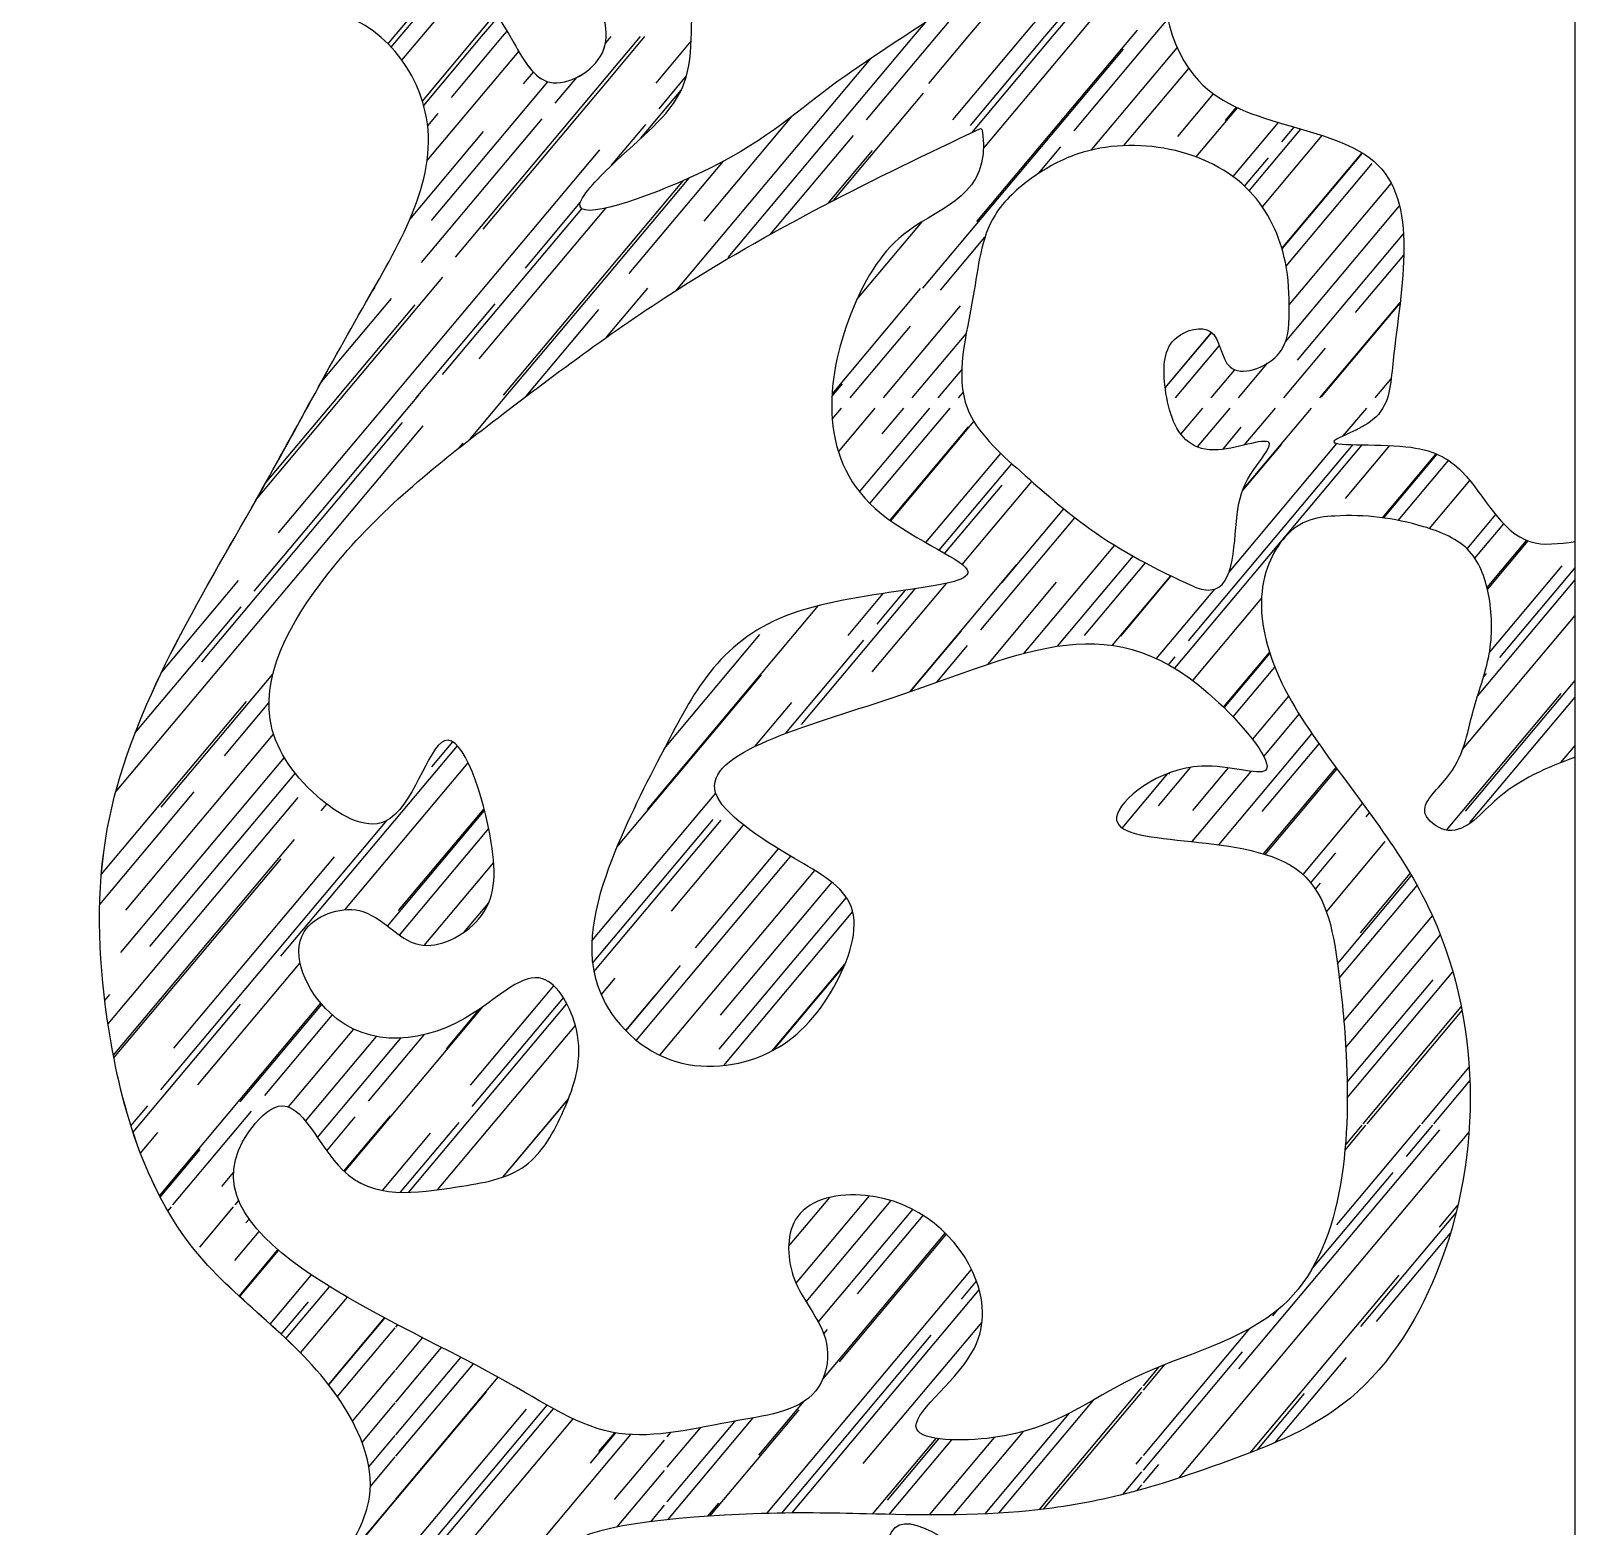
# Model space of a CAD drawing. Header units: millimetres. Extents: x 512961 to 1001058, y -961995 to -458543.
# Drawn here: x 935130.2 to 935425.6, y -884066.4 to -883780.4 of the extents above; entities that cross this region are included whole.
import ezdxf

# ---------------------------------------------------------------- set-up
doc = ezdxf.new("R2010")
doc.units = ezdxf.units.MM
doc.header["$MEASUREMENT"] = 0
doc.layers.add('内线', color=8, linetype='CONTINUOUS')
doc.layers.add('填充', color=250, linetype='CONTINUOUS', lineweight=25)

msp = doc.modelspace()

# ---------------------------------------------------------------- linework, layer by layer
at = {"layer": '内线'}
msp.add_line((935425.6, -885159.02), (935425.6, -883011.33), dxfattribs=at)
at = {"layer": '填充'}
for p, q in [((935319.94, -883781.5), (935362.55, -883730.72)), ((935324.16, -883781.5), (935356, -883743.56)), ((935325.61, -883781.5), (935346.96, -883756.06)), ((935309.49, -883781.5), (935328.42, -883758.94)), ((935199.69, -883781.5), (935207.48, -883772.22)), ((935200.82, -883781.5), (935208.79, -883772)), ((935204.98, -883781.5), (935212.96, -883771.99)), ((935303.42, -883781.5), (935311.63, -883771.71)), ((935215.43, -883781.5), (935219.12, -883777.11)), ((935216.42, -883781.5), (935219.56, -883777.75)), ((935299.04, -883781.5), (935301.31, -883778.8)), ((935330.39, -883781.5), (935334.19, -883776.97)), ((935344.91, -883781.5), (935347.7, -883778.18)), ((935198.53, -883782.89), (935199.69, -883781.5)), ((935199.13, -883783.52), (935200.82, -883781.5)), ((935201.18, -883786.03), (935204.98, -883781.5)), ((935205.1, -883793.82), (935215.43, -883781.5)), ((935205.35, -883794.69), (935216.42, -883781.5)), ((935210.65, -883793.17), (935220.43, -883781.5)), ((935220.43, -883781.5), (935221.29, -883780.49)), ((935240.22, -883790.32), (935247.62, -883781.5)), ((935240.22, -883782.65), (935241.18, -883781.5)), ((935240.22, -883789.32), (935246.78, -883781.5)), ((935263.57, -883823.78), (935299.04, -883781.5)), ((935290.06, -883797.42), (935303.42, -883781.5)), ((935301.96, -883790.48), (935309.49, -883781.5)), ((935306.55, -883797.45), (935319.94, -883781.5)), ((935309.92, -883798.48), (935324.16, -883781.5)), ((935310.18, -883799.88), (935325.61, -883781.5)), ((935311.14, -883816.9), (935340.84, -883781.5)), ((935312.41, -883802.93), (935330.39, -883781.5)), ((935329.77, -883799.54), (935344.91, -883781.5)), ((935340.84, -883781.5), (935341.86, -883780.29)), ((935205.98, -883805.22), (935223.51, -883784.33)), ((935240.09, -883782.8), (935240.22, -883782.65)), ((935249.79, -883790.38), (935256.51, -883782.37)), ((935300.81, -883829.64), (935339.21, -883783.88)), ((935333.09, -883803.19), (935349.5, -883783.64)), ((935253.71, -883830.01), (935290.95, -883785.63)), ((935339.3, -883802.36), (935351.69, -883787.59)), ((935206.8, -883816.7), (935229.1, -883790.13)), ((935211.4, -883823.68), (935240.22, -883789.32)), ((935216.7, -883818.34), (935240.22, -883790.32)), ((935224.45, -883790.52), (935226.31, -883788.3)), ((935230.5, -883794.23), (935234.63, -883789.31)), ((935250.35, -883795.29), (935255.62, -883789.02)), ((935354.13, -883790.58), (935354.16, -883790.54)), ((935246.9, -883800.94), (935254.62, -883791.74)), ((935283.7, -883812.85), (935300.94, -883792.31)), ((935349.63, -883800.6), (935356.45, -883792.47)), ((935206.1, -883798.59), (935208.11, -883796.19)), ((935353.09, -883804.52), (935360.99, -883795.1)), ((935358.72, -883797.56), (935360.84, -883795.03)), ((935204.92, -883824.71), (935227.97, -883797.25)), ((935241.29, -883806.1), (935247.82, -883798.31)), ((935258.97, -883816.8), (935275.76, -883796.78)), ((935360.17, -883808.29), (935368.86, -883797.93)), ((935363.26, -883810.99), (935373.16, -883799.18)), ((935369.48, -883801.66), (935371.88, -883798.81)), ((935202.67, -883816.48), (935216.77, -883799.68)), ((935271.71, -883819.29), (935287.53, -883800.44)), ((935365.77, -883814.07), (935377.21, -883800.43)), ((935199.23, -883850.63), (935239.03, -883803.19)), ((935244.63, -883826.84), (935262.68, -883805.33)), ((935282.78, -883813.33), (935291.2, -883803.29)), ((935322.95, -883807.67), (935327.24, -883802.56)), ((935362.38, -883810.12), (935366.95, -883804.68)), ((935369.51, -883822.06), (935384.87, -883803.76)), ((935369.53, -883822.1), (935384.91, -883803.78)), ((935370.3, -883825.41), (935386.8, -883805.75)), ((935240.22, -883827.49), (935256.12, -883808.55)), ((935240.22, -883826.69), (935255.04, -883809.03)), ((935370.92, -883832.84), (935390.44, -883809.57)), ((935224.78, -883825.77), (935235.27, -883813.26)), ((935370.18, -883839.91), (935392.02, -883813.89)), ((935208.96, -883846.16), (935235.59, -883814.43)), ((935215.98, -883843.12), (935240.15, -883814.32)), ((935288.21, -883831.77), (935300.68, -883816.91)), ((935304.2, -883830.02), (935312.7, -883819.88)), ((935372.49, -883843.42), (935392.77, -883819.26)), ((935383.61, -883834.27), (935392.83, -883823.29)), ((935189.61, -883850.63), (935209.02, -883827.5)), ((935220.58, -883850.1), (935240.22, -883826.69)), ((935220.81, -883850.63), (935240.22, -883827.49)), ((935185.77, -883847.54), (935199.16, -883831.58)), ((935195.58, -883830.07), (935196.05, -883829.51)), ((935240.33, -883839.01), (935248.22, -883829.61)), ((935283.45, -883849.9), (935300.39, -883829.71)), ((935188.78, -883850.63), (935203.72, -883832.83)), ((935203.92, -883850.63), (935219.02, -883832.64)), ((935224.95, -883850.3), (935238.87, -883833.7)), ((935293.29, -883850.63), (935308.05, -883833.03)), ((935376.79, -883850.63), (935392.14, -883832.34)), ((935377.09, -883850.4), (935392.12, -883832.48)), ((935286.9, -883850.63), (935298.44, -883836.89)), ((935298.8, -883850.63), (935309.1, -883838.35)), ((935347.19, -883848.67), (935356.06, -883838.09)), ((935347.19, -883848.72), (935356.09, -883838.12)), ((935349.14, -883850.63), (935357.55, -883840.61)), ((935369.88, -883850.63), (935377.85, -883841.13)), ((935303.74, -883850.63), (935308.27, -883845.22)), ((935355.99, -883850.63), (935360.51, -883845.24)), ((935361.19, -883850.63), (935366.77, -883843.98)), ((935283.42, -883850.36), (935285.45, -883847.95)), ((935307.65, -883850.63), (935308.52, -883849.59)), ((935387.34, -883850.63), (935390.41, -883846.97)), ((935172.93, -883887.56), (935204.38, -883850.08)), ((935173.36, -883870), (935190.07, -883850.08)), ((935175.04, -883867), (935189.24, -883850.08)), ((935177.59, -883876.42), (935199.69, -883850.08)), ((935214.1, -883858.62), (935221.27, -883850.08)), ((935220.58, -883850.1), (935220.59, -883850.08)), ((935224.95, -883850.3), (935225.13, -883850.08)), ((935283.49, -883854.7), (935285.29, -883852.55)), ((935284.66, -883860.91), (935291.68, -883852.55)), ((935288.68, -883868.57), (935302.13, -883852.55)), ((935290.7, -883870.83), (935306.04, -883852.55)), ((935293.07, -883857.46), (935297.19, -883852.55)), ((935350.18, -883857.55), (935354.38, -883852.55)), ((935353.33, -883860), (935359.58, -883852.55)), ((935362, -883868.26), (935375.18, -883852.55)), ((935362.31, -883859.65), (935368.28, -883852.55)), ((935381.25, -883857.89), (935385.73, -883852.55)), ((935162.88, -883901.08), (935201.28, -883855.31)), ((935294.68, -883874.13), (935310.6, -883855.15)), ((935146.4, -883926.04), (935205.23, -883855.94)), ((935294.55, -883874.03), (935309.57, -883856.14)), ((935358.18, -883860.47), (935361.74, -883856.24)), ((935212.13, -883860.16), (935212.9, -883859.25)), ((935301.42, -883878.31), (935315.74, -883861.24)), ((935349, -883902.34), (935384.87, -883859.59)), ((935351.62, -883897.11), (935383.14, -883859.56)), ((935359.39, -883883.95), (935380.04, -883859.33)), ((935361.91, -883868.48), (935369.4, -883859.55)), ((935381.67, -883869.84), (935390.16, -883859.72)), ((935388.75, -883873.55), (935399.01, -883861.32)), ((935388.99, -883873.58), (935399.2, -883861.4)), ((935303.97, -883879.74), (935317.85, -883863.2)), ((935391.73, -883874.04), (935401.36, -883862.57)), ((935305.05, -883880.35), (935315.98, -883867.33)), ((935308.36, -883882.48), (935321.68, -883866.61)), ((935397.74, -883875.61), (935405.45, -883866.42)), ((935407.77, -883869.48), (935407.77, -883869.47)), ((935315.92, -883885.99), (935327.79, -883871.84)), ((935404.93, -883879.49), (935410.41, -883872.95)), ((935311.92, -883894.99), (935329.92, -883873.54)), ((935406.41, -883881.27), (935411.93, -883874.69)), ((935320.21, -883899.47), (935337.54, -883878.81)), ((935334.1, -883876.72), (935334.17, -883876.63)), ((935408.75, -883886.9), (935416.32, -883877.87)), ((935408.84, -883887.29), (935416.63, -883877.99)), ((935326.6, -883898.11), (935341.05, -883880.88)), ((935331.77, -883896.05), (935343.41, -883882.18)), ((935298.4, -883906.81), (935318.75, -883882.56)), ((935337.08, -883897.95), (935348.25, -883884.64)), ((935338.68, -883896.17), (935348.32, -883884.68)), ((935409.21, -883899.3), (935423.09, -883882.76)), ((935411.19, -883900.3), (935425.6, -883883.13)), ((935155.18, -883903.13), (935169.91, -883885.57)), ((935277.58, -883913.1), (935299.35, -883887.15)), ((935286.51, -883896.07), (935293.25, -883888.03)), ((935291.11, -883903.04), (935305.32, -883886.11)), ((935292.06, -883893.93), (935297.53, -883887.41)), ((935313.23, -883901.59), (935326.42, -883885.87)), ((935345.51, -883900.48), (935356.65, -883887.2)), ((935406.93, -883907.65), (935425.6, -883885.41)), ((935150.1, -883914.77), (935170.4, -883890.58)), ((935248.12, -883929.36), (935280.85, -883890.36)), ((935352.45, -883904.67), (935365.61, -883888.99)), ((935404.08, -883917.86), (935425.6, -883892.22)), ((935251.35, -883917.73), (935269.67, -883895.89)), ((935274.53, -883914.82), (935289.53, -883896.95)), ((935298.47, -883906.79), (935308.24, -883895.15)), ((935303.52, -883905), (935309.38, -883898.01)), ((935358.35, -883909.78), (935367.14, -883899.3)), ((935358.49, -883909.92), (935367.21, -883899.53)), ((935347.82, -883901.65), (935349.09, -883900.14)), ((935360.18, -883911.64), (935368.16, -883902.13)), ((935155.13, -883928.9), (935176.49, -883903.44)), ((935242.29, -883936.57), (935269.96, -883903.58)), ((935404.63, -883929.66), (935425.6, -883904.68)), ((935408.05, -883904.04), (935408.65, -883903.32)), ((935143.68, -883941.74), (935171.42, -883908.68)), ((935363.89, -883915.94), (935370.81, -883907.69)), ((935401.01, -883933.29), (935422.94, -883907.16)), ((935405.47, -883931.84), (935425.6, -883907.85)), ((935167.21, -883919.1), (935175.74, -883908.94)), ((935268.69, -883917.3), (935275.76, -883908.88)), ((935366.05, -883919.2), (935372.82, -883911.12)), ((935148.37, -883948.61), (935176.63, -883914.93)), ((935177.98, -883957.43), (935211.78, -883917.15)), ((935206.92, -883921.22), (935210.94, -883916.43)), ((935357.43, -883936.1), (935375.26, -883914.85)), ((935365.76, -883929.72), (935376.61, -883916.79)), ((935422.87, -883920.39), (935425.6, -883917.13)), ((935147.39, -883956.72), (935178.68, -883919.43)), ((935190.24, -883948.53), (935213.84, -883920.41)), ((935152.97, -883955.58), (935180.77, -883922.44)), ((935338.95, -883932.9), (935347.71, -883922.46)), ((935345.9, -883928.66), (935352.1, -883921.27)), ((935347.86, -883922.59), (935348.09, -883922.31)), ((935352.37, -883935.5), (935363.64, -883922.07)), ((935352.46, -883929.56), (935359.31, -883921.4)), ((935366, -883937.84), (935379.86, -883921.32)), ((935366.33, -883937.94), (935380.06, -883921.58)), ((935143.37, -883947.52), (935161.45, -883925.97)), ((935237.51, -883954.47), (935261.2, -883926.23)), ((935144.95, -883970.36), (935181.31, -883927.03)), ((935185.73, -883929.61), (935186.81, -883928.32)), ((935200.54, -883948.71), (935216.9, -883929.21)), ((935373.56, -883941.78), (935384.95, -883928.21)), ((935155.08, -883983.01), (935198.38, -883931.4)), ((935198.42, -883951.67), (935216.98, -883929.54)), ((935237.65, -883958.77), (935260.72, -883931.27)), ((935237.9, -883960.38), (935262.22, -883931.4)), ((935252.71, -883948.81), (935266.54, -883932.33)), ((935385.61, -883930.78), (935386.27, -883930)), ((935145.97, -883976.37), (935180.6, -883935.1)), ((935200.68, -883953.38), (935217.78, -883933.01)), ((935246.03, -883973.51), (935275.57, -883938.3)), ((935257.3, -883955.79), (935273.19, -883936.86)), ((935269.83, -883940.91), (935273.22, -883936.88)), ((935375.04, -883943.37), (935379.85, -883937.65)), ((935378.02, -883948.92), (935389.28, -883935.5)), ((935146.07, -883976.88), (935178.05, -883938.77)), ((935157.55, -883975.03), (935188.27, -883938.42)), ((935205.42, -883955.35), (935218.73, -883939.48)), ((935250.49, -883976.36), (935280.14, -883941.02)), ((935262.09, -883968.73), (935283.44, -883943.29)), ((935375.93, -883944.6), (935376.92, -883943.42)), ((935380.13, -883958.86), (935394.29, -883941.99)), ((935380.49, -883961.61), (935395.37, -883943.88)), ((935384.54, -883952.93), (935394.05, -883941.59)), ((935261.89, -883975.23), (935286.24, -883946.21)), ((935213.02, -883952.86), (935217.77, -883947.19)), ((935262.73, -883978.33), (935287.43, -883948.89)), ((935381.37, -883969.84), (935398.29, -883949.68)), ((935381.73, -883974.86), (935399.82, -883953.31)), ((935162.15, -883982.01), (935181.69, -883958.72)), ((935271.98, -883975.53), (935285.96, -883958.87)), ((935239.3, -883964.79), (935241.95, -883961.62)), ((935244.02, -883971.68), (935254.47, -883959.22)), ((935272.17, -883975.43), (935285.87, -883959.11)), ((935381.99, -883981.55), (935398.46, -883961.92)), ((935382.02, -883984.51), (935402.22, -883960.44)), ((935144.34, -883965.87), (935145.28, -883964.74)), ((935214.32, -883982.11), (935230.26, -883963.11)), ((935149.73, -883991.1), (935170.3, -883966.58)), ((935154.78, -884003.24), (935185.67, -883966.43)), ((935170.24, -883985.25), (935185.85, -883966.65)), ((935190.18, -883998.67), (935216.67, -883967.1)), ((935202.48, -884002.59), (935232.73, -883966.54)), ((935209.72, -883975.13), (935216.16, -883967.45)), ((935214.64, -883986.19), (935232.08, -883965.41)), ((935243.99, -883971.65), (935249.62, -883964.94)), ((935385.07, -883989.47), (935403.83, -883967.12)), ((935385.8, -883989.47), (935403.97, -883967.82)), ((935174.93, -883984.07), (935187.85, -883968.67)), ((935207.98, -884002.12), (935234.35, -883970.69)), ((935179.48, -883986.26), (935191.96, -883971.38)), ((935182.73, -883988.95), (935196.3, -883972.78)), ((935185.03, -883992.1), (935200.98, -883973.09)), ((935194.79, -883985.13), (935205.44, -883972.44)), ((935396.25, -883989.47), (935405.34, -883978.64)), ((935398.6, -883989.47), (935405.47, -883981.29)), ((935220.46, -883999.69), (935233.03, -883984.71)), ((935220.54, -883999.66), (935232.98, -883984.83)), ((935149.33, -883989.86), (935152.54, -883986.03)), ((935157.37, -884005), (935172.4, -883987.09)), ((935186.79, -883994.66), (935192.25, -883988.15)), ((935190.06, -883998.56), (935198.97, -883987.94)), ((935151.16, -883995.1), (935154.47, -883991.16)), ((935197.44, -884002.22), (935206.64, -883991.26)), ((935200.89, -884002.59), (935212.11, -883989.22)), ((935349.84, -884057.24), (935405.28, -883991.16)), ((935361.3, -884036.38), (935399.71, -883990.62)), ((935380.01, -884008.83), (935396.04, -883989.72)), ((935381.58, -883994.5), (935385.59, -883989.72)), ((935381.66, -883993.54), (935384.87, -883989.72)), ((935393.33, -883995.75), (935398.4, -883989.72)), ((935154.92, -884003.51), (935162.56, -883994.4)), ((935166.73, -884001.45), (935168.96, -883998.79)), ((935375.19, -884017.37), (935390.8, -883998.77)), ((935276.58, -884020), (935290.62, -884003.26)), ((935156.39, -884006.17), (935157.09, -884005.34)), ((935162.5, -884013.07), (935168.98, -884005.34)), ((935169.26, -884005), (935169.96, -884004.17)), ((935275.15, -884012.98), (935283.06, -884003.56)), ((935278.49, -884023.54), (935294.75, -884004.16)), ((935280.81, -884027.41), (935298.89, -884005.86)), ((935399.64, -884009.28), (935403.19, -884005.06)), ((935171.33, -884008.43), (935171.94, -884007.7)), ((935288.34, -884021.98), (935300.89, -884007.02)), ((935384.59, -884028.28), (935402.83, -884006.54)), ((935169.21, -884015.61), (935173.85, -884010.09)), ((935281.67, -884038.35), (935305.12, -884010.39)), ((935284.85, -884035.05), (935305.35, -884010.62)), ((935387.61, -884027.29), (935401.76, -884010.43)), ((935170.02, -884022.44), (935177.45, -884013.58)), ((935170.14, -884022.55), (935177.57, -884013.69)), ((935270.98, -884064.03), (935310.14, -884017.36)), ((935175.97, -884027.8), (935183.86, -884018.4)), ((935178.99, -884030.58), (935187.34, -884020.64)), ((935308.19, -884023.05), (935311.08, -884019.6)), ((935363.45, -884052.42), (935391.96, -884018.44)), ((935178.1, -884029.74), (935183.3, -884023.54)), ((935181.79, -884033.32), (935190.73, -884022.67)), ((935275.79, -884063.94), (935311.61, -884021.26)), ((935187.15, -884039.39), (935197.87, -884026.62)), ((935187.18, -884039.42), (935197.9, -884026.64)), ((935367.76, -884026.23), (935368.72, -884025.08)), ((935188.83, -884041.68), (935199.9, -884028.49)), ((935200, -884028.36), (935200.36, -884027.94)), ((935281.87, -884029.69), (935282.58, -884028.85)), ((935289.43, -884054.5), (935312.14, -884027.44)), ((935343.01, -884052.92), (935363.37, -884028.65)), ((935200, -884036.53), (935205.14, -884030.41)), ((935200, -884042.72), (935208.77, -884032.27)), ((935273.86, -884063.97), (935302.43, -884029.91)), ((935200, -884048.98), (935212.44, -884034.16)), ((935200, -884053.09), (935214.84, -884035.41)), ((935343.01, -884055.73), (935362, -884033.1)), ((935343.01, -884040.47), (935347.13, -884035.56)), ((935368.13, -884050.51), (935381.85, -884034.16)), ((935191.72, -884046.4), (935199.9, -884036.65)), ((935200, -884061.31), (935219.59, -884037.97)), ((935343.01, -884039.6), (935346.03, -884035.99)), ((935200, -884061.44), (935217.33, -884040.79)), ((935323.12, -884063.3), (935342.72, -884039.95)), ((935323.93, -884063.2), (935342.72, -884040.81)), ((935364.76, -884051.9), (935373.84, -884041.09)), ((935193.55, -884050.42), (935199.9, -884042.85)), ((935200, -884077.81), (935228.94, -884043.32)), ((935200, -884079.9), (935230.14, -884043.98)), ((935200, -884073.89), (935225, -884044.1)), ((935260.1, -884064.54), (935277.17, -884044.2)), ((935269.45, -884052.9), (935278.12, -884042.57)), ((935315.34, -884063.97), (935333.54, -884042.28)), ((935202.8, -884083.01), (935233.93, -884045.92)), ((935251.92, -884061.83), (935264.9, -884046.37)), ((935251.92, -884055.2), (935258.29, -884047.62)), ((935252.06, -884065.22), (935268.39, -884045.75)), ((935312.72, -884064.1), (935328.9, -884044.82)), ((935194.86, -884055.11), (935199.9, -884049.11)), ((935218.17, -884080.88), (935244.98, -884048.94)), ((935237.26, -884054.4), (935242.11, -884048.62)), ((935238.86, -884052.19), (935241.88, -884048.58)), ((935241.86, -884061.37), (935251.41, -884049.99)), ((935251.92, -884049.38), (935252.62, -884048.54)), ((935291.22, -884064.14), (935303.37, -884049.66)), ((935294.03, -884061.47), (935303.88, -884049.73)), ((935294.4, -884064.21), (935306.37, -884049.94)), ((935302.11, -884064.3), (935314.54, -884049.49)), ((935306.7, -884064.28), (935320.08, -884048.34)), ((935195.16, -884058.86), (935199.9, -884053.21)), ((935341.6, -884054.6), (935342.72, -884053.27)), ((935242.36, -884066.61), (935251.41, -884055.81)), ((935339.1, -884060.38), (935342.72, -884056.07)), ((935343.01, -884058.19), (935345.94, -884054.69)), ((935341.76, -884059.68), (935342.72, -884058.53)), ((935189.18, -884074.34), (935199.94, -884061.51)), ((935189.35, -884074.01), (935199.94, -884061.39)), ((935259.66, -884064.57), (935261.77, -884062.05)), ((935248.76, -884065.6), (935251.41, -884062.44))]:
    msp.add_line(p, q, dxfattribs=at)
for points, start_tangent, end_tangent in [([(935346.95, -883555), (935313.76, -883533.44), (935288.87, -883526.81), (935265.09, -883516.86), (935236.33, -883516.86), (935205.9, -883521.28), (935190.42, -883536.76), (935182.12, -883557.2), (935184.33, -883566.6), (935202.03, -883558.86), (935213.09, -883567.15), (935209.22, -883580.97), (935201.48, -883582.63), (935188.2, -883582.08), (935174.93, -883574.89), (935176.58, -883591.47), (935188.76, -883604.74), (935198.16, -883611.37), (935202.03, -883595.34), (935213.09, -883592.58), (935221.95, -883603.63), (935221.95, -883616.9), (935207.56, -883616.9), (935202.58, -883622.98), (935211.43, -883630.72), (935234.11, -883631.82), (935263.43, -883630.16), (935272.28, -883614.69), (935279.47, -883596.45), (935278.36, -883578.21), (935272.28, -883573.79), (935264.53, -883584.29), (935247.94, -883588.16), (935231.34, -883577.66), (935231.9, -883559.97), (935251.26, -883553.34), (935270.06, -883554.44), (935289.98, -883574.34), (935298.83, -883590.37), (935298.83, -883609.71), (935298.83, -883624.08), (935315.98, -883630.72), (935336.44, -883645.09), (935341.97, -883669.41), (935315.98, -883688.75), (935293.29, -883681.57), (935292.74, -883666.64), (935299.94, -883653.93), (935308.23, -883653.93), (935299.38, -883641.22), (935267.85, -883636.24), (935257.9, -883644.54), (935229.14, -883648.41), (935209.22, -883648.96), (935177.69, -883645.09), (935167.74, -883632.93), (935168.29, -883658.91), (935179.91, -883674.93), (935185.99, -883683.23), (935200.92, -883683.23), (935221.39, -883684.33), (935239.09, -883700.36), (935245.18, -883708.65), (935260.66, -883704.23), (935288.32, -883705.33), (935298.83, -883720.81), (935288.32, -883726.89), (935274.49, -883724.13), (935262.87, -883719.15), (935253.32, -883726.17), (935258.94, -883734.9), (935261.43, -883753.6), (935257.07, -883770.43), (935255.19, -883790.37), (935242.1, -883805.33), (935235.23, -883813.44), (935257.69, -883807.83), (935283.27, -883791), (935306.35, -883775.41), (935345.65, -883744.87), (935365.61, -883728.04), (935397.7, -883682.17), (935398.4, -883665.3), (935396.99, -883644.91), (935392.77, -883628.74), (935375.89, -883609.06), (935365.33, -883600.63), (935347.75, -883595.7), (935332.27, -883598.52), (935337.9, -883590.08), (935344.23, -883587.27), (935352.67, -883587.27), (935363.93, -883586.56), (935366.04, -883586.56), (935359, -883580.24), (935340.01, -883575.32), (935325.94, -883574.61), (935306.94, -883575.32), (935299.91, -883572.51), (935302.72, -883565.47), (935320.31, -883556.34), (935337.9, -883555.63), (935351.27, -883557.04), (935333.68, -883542.98), (935346.95, -883555)], (-0.696919, 0.717149), (-0.696919, 0.717149)), ([(935311.84, -883799.11), (935252.45, -883830.82), (935217.46, -883856.02), (935188.16, -883882.85), (935175.96, -883912.12), (935184.91, -883926.76), (935197.93, -883931.63), (935209.32, -883916.19), (935218.27, -883935.7), (935215.83, -883950.33), (935204.44, -883955.21), (935193.05, -883948.71), (935182.47, -883952.77), (935187.35, -883968.22), (935215.02, -883968.22), (935228.04, -883961.72), (935234.55, -883971.47), (935232.1, -883986.92), (935224.78, -883997.49), (935211.76, -884001.56), (935189.8, -883998.3), (935177.59, -883986.11), (935171.89, -883990.99), (935219.9, -884038.14), (935242.68, -884048.71), (935265.46, -884046.27), (935280.92, -884039.77), (935282.55, -884032.45), (935276.04, -884018.63), (935276.85, -884007.25), (935289.87, -884003.18), (935311.03, -884019.44), (935310.22, -884033.26), (935299.64, -884047.9), (935314.28, -884049.52), (935341.13, -884038.14), (935369.61, -884024.32), (935381.81, -883976.35), (935380.19, -883959.28), (935372.05, -883940.58), (935337.88, -883930.82), (935354.15, -883921.06), (935366.35, -883921.88), (935357.4, -883908.87), (935294.75, -883908.06), (935261.18, -883926.15), (935276.24, -883938.7), (935287.12, -883947.9), (935283.77, -883963.37), (935271.22, -883975.92), (935252.39, -883977.17), (935238.58, -883962.95), (935241.93, -883937.44), (935251.97, -883916.54), (935275.82, -883891.86), (935309.3, -883883.5), (935291.72, -883871.79), (935287.54, -883833.32), (935298, -883818.69), (935312.23, -883799.87), (935311.84, -883799.11)], (-0.90626, -0.422721), (-0.90626, -0.422721)), ([(935352.41, -883886.6), (935332.77, -883875.66), (935319.54, -883864.71), (935309.34, -883852.63), (935310.47, -883831.11), (935314.63, -883815.63), (935321.81, -883808.46), (935330.5, -883803.93), (935363.37, -883811.1), (935370.17, -883824.69), (935370.92, -883834.13), (935368.66, -883842.43), (935359.59, -883844.7), (935355.81, -883837.9), (935349.39, -883839.04), (935347.12, -883848.1), (935351.66, -883859.05), (935357.32, -883860.55), (935367.15, -883859.42), (935364.12, -883864.33), (935361.1, -883871.88), (935355.81, -883887.36), (935352.41, -883886.6)], (-0.909776, 0.415099), (-0.909776, 0.415099))]:
    msp.add_spline(points, degree=3, dxfattribs=dict(at, start_tangent=start_tangent, end_tangent=end_tangent))
for points in [[(935130.74, -883630.61), (935119.23, -883640.99), (935115.31, -883648.56), (935114.74, -883667.07), (935114.18, -883681.09), (935114.18, -883699.04), (935119.23, -883709.98), (935127.37, -883722.6), (935131.58, -883734.1), (935130.74, -883748.4), (935128.49, -883755.97), (935117.27, -883763.82), (935106.04, -883763.26), (935092.29, -883759.06), (935088.36, -883751.49), (935092.01, -883745.88), (935100.15, -883740.27), (935107.44, -883731.57), (935107.16, -883721.76), (935102.68, -883712.78), (935091.73, -883703.81), (935061.42, -883701.85), (935042.61, -883710.82), (935030.26, -883729.05), (935028.3, -883746.72), (935029.71, -883752.33), (935038.13, -883752.05), (935045.98, -883745.04), (935045.36, -883756.24), (935044.73, -883761.62), (935036.82, -883764.47), (935031.12, -883768.26), (935029.54, -883777.75), (935033.65, -883786.92), (935039.99, -883791.35), (935047.26, -883787.55), (935050.75, -883777.75), (935056.44, -883773.96), (935070.69, -883772.38), (935082.4, -883772.69), (935080.81, -883778.7), (935067.2, -883790.72), (935061.51, -883800.21), (935076.59, -883847.9), (935105.51, -883892.35), (935120.52, -883922.35), (935119.73, -883991.37), (935094.65, -884032.73), (935085.24, -884049.65), (935082.73, -884064.69), (935083.36, -884079.1), (935106.56, -884091.64), (935113.46, -884084.74), (935112.83, -884072.84), (935121.61, -884070.33), (935134.16, -884081.61), (935134.16, -884088.5), (935144.19, -884075.97), (935152.97, -884070.33), (935159.86, -884079.73), (935164.88, -884087.25), (935178.68, -884087.25), (935189.96, -884072.84), (935194.98, -884060.93), (935188.71, -884041.5), (935161.75, -884013.93), (935144.81, -883969.44), (935144.81, -883933.1), (935172.4, -883871.69), (935194.35, -883832.21), (935205.64, -883795.86), (935184.95, -883776.44), (935180.56, -883776.44), (935205.02, -883772.68), (935213.17, -883772.05), (935222.57, -883782.7), (935229.47, -883790.22), (935239.51, -883784.58), (935239.51, -883777.06), (935233.86, -883768.29), (935229.47, -883762.65), (935219.44, -883745.73), (935225.71, -883752), (935237.63, -883753.25), (935242.64, -883751.37), (935240.76, -883735.71), (935206.75, -883705.03), (935193.77, -883703.73), (935181.11, -883706), (935169.11, -883716.38), (935164.88, -883726.11), (935167.81, -883740.38), (935178.84, -883751.41), (935176.89, -883757.57), (935166.18, -883763.41), (935147.86, -883757.55), (935137.59, -883730.3)], [(935425.6, -883683.54), (935403.63, -883712.67), (935393.45, -883723.31), (935390.67, -883732.09), (935399.46, -883735.33), (935412.42, -883739.95), (935413.81, -883757.06), (935407.79, -883772.79), (935398.54, -883767.24), (935390.21, -883755.68), (935366.61, -883755.21), (935349.49, -883763.07), (935352.72, -883788.97), (935369.85, -883798.22), (935387.89, -883806.08), (935390.64, -883844.76), (935386.93, -883854.77), (935379.52, -883858.84), (935393.24, -883859.95), (935403.99, -883864.77), (935416.96, -883878.11), (935425.6, -883878.11)], [(935425.6, -883919.32), (935410.16, -883927.79), (935400.67, -883933.22), (935396.93, -883930.17), (935401, -883923.39), (935406.09, -883910.5), (935409.14, -883899.66), (935409.14, -883888.81), (935405.41, -883879.99), (935396.59, -883875.25), (935379.63, -883873.21), (935374.2, -883874.23), (935366.74, -883883.05), (935366.74, -883897.96), (935376.24, -883916.27), (935397.37, -883947.71), (935399.11, -884017.97), (935381.12, -884043.14), (935357.73, -884054.52), (935338.54, -884060.52), (935321.15, -884063.51), (935289.96, -884064.11), (935268.37, -884064.11), (935233.58, -884070.7), (935263.85, -884086.94), (935280.12, -884098.55), (935289.81, -884108.62), (935297.56, -884110.16), (935302.2, -884112.1), (935311.12, -884107.45), (935316.54, -884100.1), (935310.73, -884090.81), (935305.3, -884086.55), (935294.46, -884076.48), (935294.85, -884067.58), (935317.32, -884076.87), (935331.65, -884086.94), (935332.43, -884098.55), (935332.04, -884109.39), (935322.74, -884118.3), (935316.54, -884121.78), (935309.95, -884124.1), (935327.78, -884138.43), (935344.44, -884146.56), (935357.61, -884146.56), (935381.63, -884145.4), (935396.36, -884138.81), (935400.62, -884125.26), (935399.45, -884114.42), (935394.8, -884108.62), (935387.44, -884107.84), (935376.98, -884103.97), (935375.82, -884088.1), (935378.53, -884078.81), (935391.32, -884073), (935409.53, -884079.97), (935425.6, -884091.19)]]:
    msp.add_spline(points, degree=3, dxfattribs=at)
msp.add_open_spline([(935134.42, -884088.89), (935135.62, -884089.23), (935142.93, -884075.6), (935153.89, -884066.92), (935159.68, -884079.27), (935164.49, -884089.9), (935182.36, -884088.93), (935188.84, -884074.28), (935197.96, -884058.96), (935186.88, -884033.99), (935155.82, -884015.24), (935143.5, -883973.12), (935142, -883922.2), (935169.83, -883877.58), (935192.13, -883835.24), (935214, -883799.15), (935194.58, -883775.73), (935171.67, -883776.93), (935200.93, -883773.91), (935215.32, -883770.36), (935221.9, -883781.37), (935228.56, -883793.43), (935241.01, -883786.38), (935240.02, -883775.73), (935234.33, -883768.86), (935227.55, -883760.65), (935214.33, -883738.55), (935226.54, -883754.92), (935235.2, -883753.97), (935247.09, -883750.85), (935236.2, -883721.81), (935218.12, -883705.52), (935193.84, -883703.27), (935179.64, -883704.96), (935169.34, -883714.53), (935163.53, -883726.97), (935164.99, -883742.44), (935181.15, -883747.66), (935176.57, -883760.15), (935164.01, -883765.75), (935141.86, -883758.07), (935139.2, -883740.74), (935137.59, -883730.3)], degree=3, knots=[747.604723, 747.604723, 747.604723, 747.604723, 759.773682, 768.506664, 778.26423, 785.829935, 797.373879, 812.695099, 823.508403, 840.591766, 872.866843, 912.706632, 943.123445, 999.468285, 1037.271092, 1069.121971, 1092.876157, 1096.549939, 1117.257615, 1124.102685, 1135.99512, 1144.534043, 1154.169793, 1160.462451, 1169.195331, 1175.176548, 1191.637183, 1199.057269, 1209.084484, 1213.565879, 1226.771254, 1265.100093, 1276.019568, 1286.780942, 1300.064003, 1308.94075, 1321.131362, 1334.187563, 1339.596564, 1349.803849, 1365.906524, 1390.280628, 1390.280628, 1390.280628, 1390.280628], dxfattribs=at)

doc.saveas('drawing.dxf')
